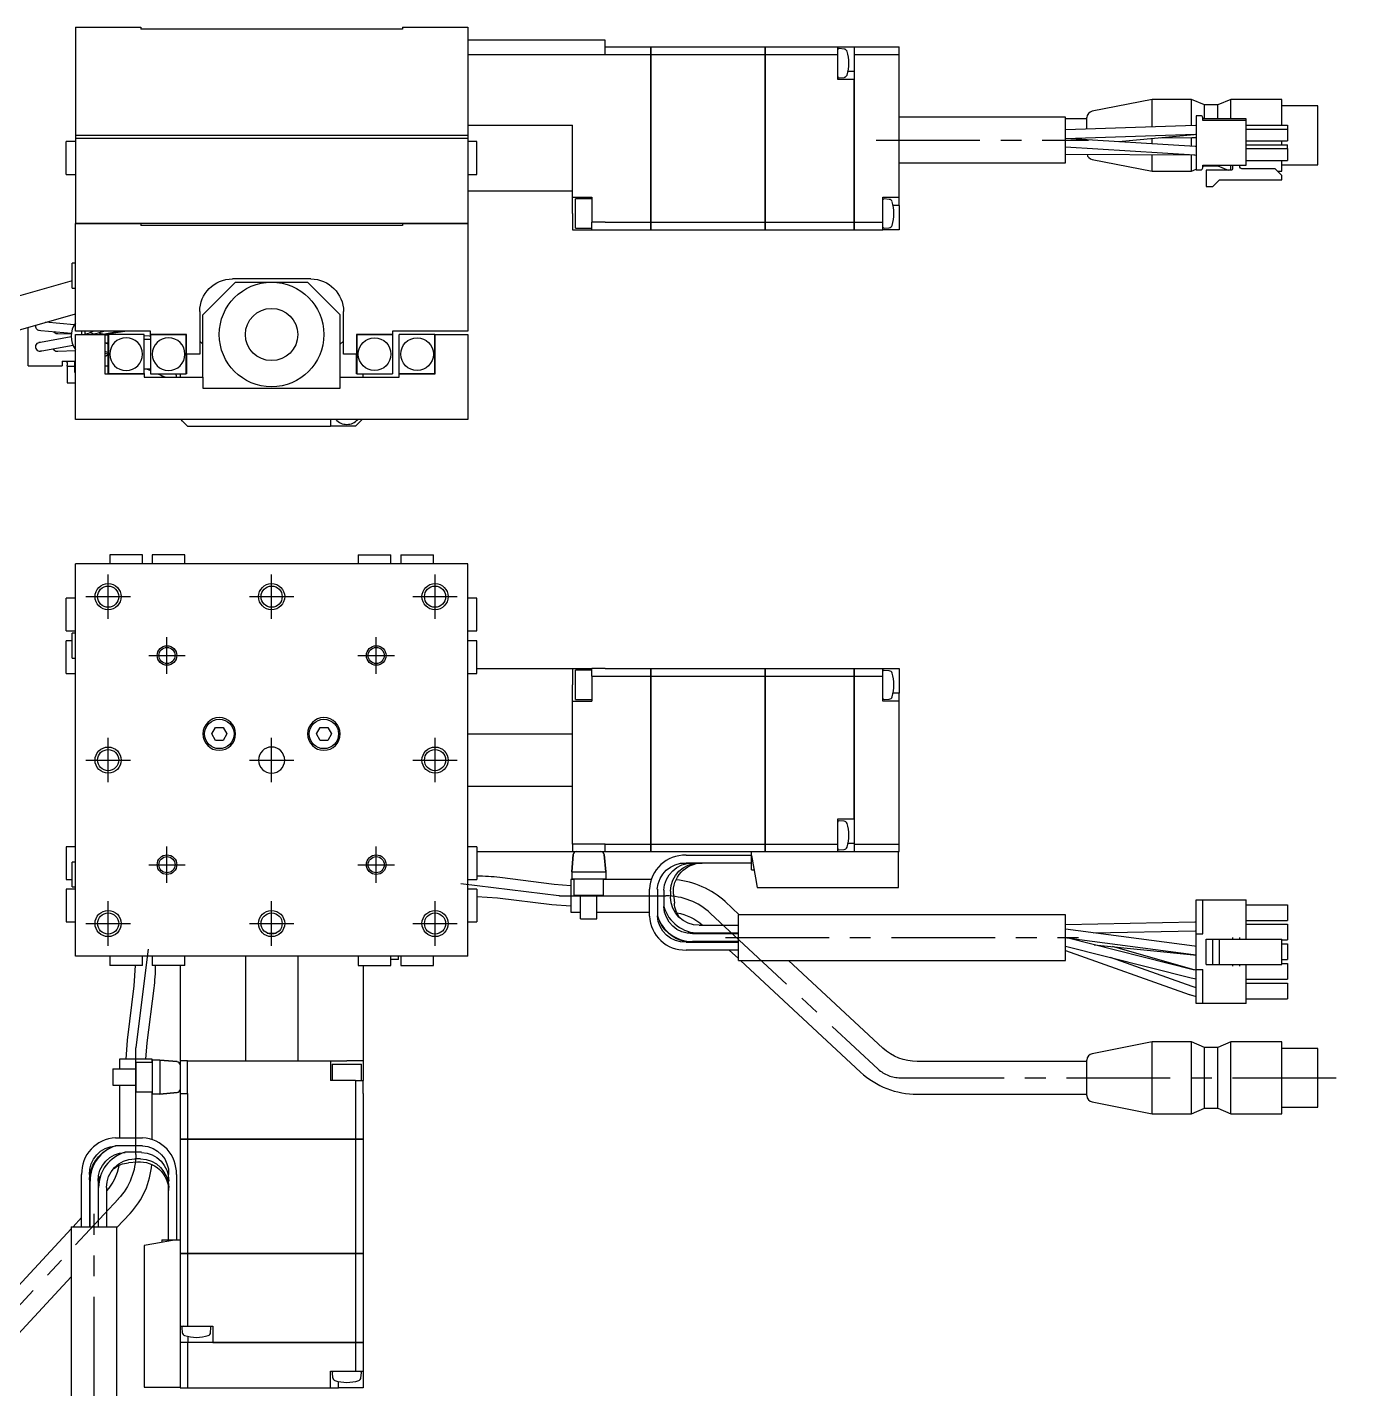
# Model space of a CAD drawing. Extents: x -4 to 604, y -8 to 363.
# Drawn here: x 97.4 to 300.2, y 154.5 to 362.8 of the extents above; entities that cross this region are included whole.
import ezdxf

# ---------------------------------------------------------------- set-up
doc = ezdxf.new("R2010")
doc.units = 0
doc.header["$LTSCALE"] = 0.5
doc.linetypes.add('CENTER', pattern=[50.8, 31.75, -6.35, 6.35, -6.35])
for name, color, linetype in [('MSM_CENTER', 1, 'CENTER'), ('MSM_CONTINUOUS', 7, 'CONTINUOUS'), ('MSM_NARROW', 5, 'CONTINUOUS')]:
    doc.layers.add(name, color=color, linetype=linetype)

msp = doc.modelspace()

# ---------------------------------------------------------------- linework, layer by layer
at = {"layer": 'MSM_CENTER'}
for p, q in [((227.26, 345.55), (259.74, 345.55)), ((109.8, 272.31), (109.8, 279.11)), ((134.8, 272.31), (134.8, 279.11)), ((159.8, 272.31), (159.8, 279.11)), ((106.4, 275.71), (113.2, 275.71)), ((131.4, 275.71), (138.2, 275.71)), ((156.4, 275.71), (163.2, 275.71)), ((118.8, 263.91), (118.8, 269.51)), ((150.8, 263.91), (150.8, 269.51)), ((116, 266.71), (121.6, 266.71)), ((148, 266.71), (153.6, 266.71)), ((109.8, 247.31), (109.8, 254.11)), ((134.8, 247.31), (134.8, 254.11)), ((159.8, 247.31), (159.8, 254.11)), ((106.4, 250.71), (113.2, 250.71)), ((131.4, 250.71), (138.2, 250.71)), ((156.4, 250.71), (163.2, 250.71)), ((118.8, 231.91), (118.8, 237.51)), ((150.8, 231.91), (150.8, 237.51)), ((116, 234.71), (121.6, 234.71)), ((148, 234.71), (153.6, 234.71)), ((163.73, 231.85), (178.74, 229.98)), ((109.8, 222.31), (109.8, 229.11)), ((134.8, 222.31), (134.8, 229.11)), ((159.8, 222.31), (159.8, 229.11)), ((179.36, 229.94), (195.12, 229.94)), ((201.93, 227.26), (227.56, 203.44)), ((106.4, 225.71), (113.2, 225.71)), ((131.4, 225.71), (138.2, 225.71)), ((156.4, 225.71), (163.2, 225.71)), ((204.2, 223.56), (258.2, 223.56)), ((230.97, 202.11), (300.16, 202.11)), ((107.65, 127.31), (107.65, 181.31))]:
    msp.add_line(p, q, dxfattribs=at)
at = {"layer": 'MSM_CENTER', "extrusion": (0, 0, -1)}
for p, q in [((114.07, 206.77), (115.95, 221.79)), ((114.03, 190.39), (114.03, 206.15)), ((87.54, 157.95), (111.36, 183.58))]:
    msp.add_line(p, q, dxfattribs=at)
at = {"layer": 'MSM_CENTER'}
for centre, radius, start, end in [((179.36, 234.94), 5, 262.8675, 270), ((195.12, 219.94), 10, 47.1016, 90), ((230.97, 207.11), 5, 227.1016, 270)]:
    msp.add_arc(centre, radius, start, end, dxfattribs=at)
at = {"layer": 'MSM_CENTER', "extrusion": (0, 0, -1)}
for centre, radius, start, end in [((-119.03, 206.15), 5, 360, 7.1325), ((-104.03, 190.39), 10, 180, 222.8984)]:
    msp.add_arc(centre, radius, start, end, dxfattribs=at)
at = {"layer": 'MSM_CONTINUOUS'}
for p, q in [((104.8, 362.81), (104.8, 346.31)), ((104.8, 362.81), (114.8, 362.81)), ((114.8, 362.81), (114.8, 362.51)), ((154.8, 362.51), (114.8, 362.51)), ((154.8, 362.81), (154.8, 362.51)), ((154.8, 362.81), (164.8, 362.81)), ((164.8, 362.81), (164.8, 346.31)), ((185.8, 360.81), (164.8, 360.81)), ((185.8, 358.66), (185.8, 360.81)), ((164.8, 358.66), (185.8, 358.66)), ((185.8, 359.81), (192.79, 359.81)), ((185.8, 358.66), (185.8, 358.66)), ((185.8, 358.66), (192.79, 358.66)), ((192.79, 358.66), (192.79, 359.81)), ((192.8, 359.8), (192.79, 359.8)), ((192.79, 332.97), (192.79, 358.66)), ((192.8, 358.65), (192.79, 358.65)), ((192.8, 359.81), (210.29, 359.81)), ((192.8, 359.81), (192.8, 358.66)), ((192.8, 358.66), (210.29, 358.66)), ((192.8, 358.66), (192.8, 332.97)), ((210.29, 358.66), (210.29, 359.81)), ((210.3, 359.8), (210.29, 359.8)), ((210.29, 332.97), (210.29, 358.66)), ((210.3, 358.65), (210.29, 358.65)), ((210.3, 359.81), (221.4, 359.81)), ((210.3, 359.81), (210.3, 358.66)), ((210.3, 358.66), (210.3, 332.97)), ((210.3, 358.66), (221.4, 358.66)), ((221.4, 358.66), (221.4, 359.81)), ((221.4, 359.81), (223.9, 359.81)), ((221.4, 354.81), (221.4, 358.66)), ((222.39, 359.48), (221.62, 359.55)), ((223.91, 359.81), (230.8, 359.81)), ((223.91, 359.81), (223.91, 358.66)), ((223.91, 358.66), (230.8, 358.66)), ((223.91, 358.66), (223.91, 332.97)), ((230.8, 358.66), (230.8, 359.81)), ((230.8, 336.81), (230.8, 358.66)), ((223.9, 354.81), (221.4, 354.81)), ((221.62, 355.08), (222.39, 355.15)), ((223.9, 356.06), (222.97, 356.06)), ((223.9, 332.97), (223.9, 354.81)), ((269.5, 351.78), (260.31, 349.97)), ((269.5, 347.55), (269.5, 351.78)), ((275.5, 351.78), (269.5, 351.78)), ((275.5, 347.74), (275.5, 351.78)), ((277.5, 350.93), (275.5, 351.78)), ((277.5, 348.82), (277.5, 350.93)), ((279.5, 350.93), (277.5, 350.93)), ((281.5, 351.78), (279.5, 350.93)), ((279.5, 348.82), (279.5, 350.93)), ((281.5, 348.82), (281.5, 351.78)), ((289.3, 351.78), (281.5, 351.78)), ((289.3, 347.84), (289.3, 351.78)), ((294.8, 350.78), (289.3, 350.78)), ((294.8, 341.78), (294.8, 350.78)), ((164.8, 347.81), (180.8, 347.81)), ((180.8, 336.81), (180.8, 347.81)), ((256.2, 349.05), (230.8, 349.05)), ((256.2, 345.55), (256.2, 349.05)), ((259.5, 348.78), (256.2, 348.78)), ((259.5, 347.22), (259.5, 348.99)), ((276.92, 349.28), (276.2, 349.28)), ((276.2, 349.28), (276.2, 341)), ((277.22, 348.57), (277.22, 348.98)), ((283.85, 348.82), (277.22, 348.82)), ((283.85, 348.57), (277.22, 348.57)), ((283.85, 348.67), (283.85, 348.82)), ((283.85, 348.57), (283.85, 348.67)), ((283.85, 341.71), (283.85, 348.57)), ((283.85, 347.84), (290.2, 347.84)), ((290.2, 347.84), (290.2, 347.24)), ((104.8, 346.31), (164.8, 346.31)), ((104.8, 346.31), (104.8, 345.81)), ((164.8, 345.81), (104.8, 345.81)), ((104.8, 345.81), (104.8, 332.81)), ((164.8, 346.31), (164.8, 345.81)), ((164.8, 345.81), (164.8, 332.81)), ((276.09, 347.76), (256.2, 347.11)), ((256.22, 345.81), (276.13, 346.46)), ((276.08, 344.57), (256.22, 345.81)), ((264.35, 345.31), (275.92, 346.43)), ((269.5, 344.98), (269.5, 345.81)), ((270.68, 345.92), (275.53, 345.96)), ((275.5, 344.61), (275.5, 345.96)), ((275.53, 345.96), (276.2, 345.96)), ((275.92, 346.43), (276.2, 346.45)), ((276.2, 347.76), (276.09, 347.76)), ((276.13, 346.46), (276.2, 346.46)), ((283.85, 347.24), (290.2, 347.24)), ((290.2, 347.24), (290.2, 345.44)), ((103.4, 342.81), (103.4, 345.31)), ((104.8, 345.31), (103.4, 345.31)), ((166.2, 345.31), (164.8, 345.31)), ((166.2, 342.81), (166.2, 345.31)), ((256.2, 342.05), (256.2, 345.55)), ((256.2, 344.51), (276, 343.27)), ((276.08, 344.58), (275.42, 344.61)), ((276.2, 344.58), (276.08, 344.58)), ((276.2, 344.57), (276.08, 344.57)), ((283.85, 345.44), (290.2, 345.44)), ((283.85, 344.84), (290.2, 344.84)), ((283.85, 344.24), (290.2, 344.24)), ((289.3, 344.84), (289.3, 345.44)), ((290.2, 344.24), (290.2, 344.84)), ((290.2, 344.24), (290.2, 342.44)), ((103.4, 340.31), (103.4, 342.81)), ((166.2, 340.31), (166.2, 342.81)), ((230.8, 342.05), (256.2, 342.05)), ((256.2, 343.42), (275.87, 343.27)), ((260.31, 342.59), (269.5, 340.78)), ((269.5, 340.78), (269.5, 343.31)), ((275.5, 340.78), (275.5, 343.31)), ((275.87, 343.27), (276.2, 343.26)), ((276, 343.27), (276.2, 343.26)), ((277.22, 341.71), (283.85, 341.71)), ((277.22, 341.3), (277.22, 341.71)), ((277.22, 341.51), (277.5, 341.63)), ((277.5, 341.63), (277.5, 341.71)), ((277.5, 341.63), (279.5, 341.63)), ((279.5, 341.63), (279.5, 341.71)), ((279.5, 341.63), (281.08, 340.96)), ((281.5, 340.96), (281.5, 341.71)), ((281.75, 341.71), (281.75, 341.46)), ((282.9, 341.46), (282.9, 341.71)), ((283.85, 342.44), (290.2, 342.44)), ((289.3, 340.78), (289.3, 342.44)), ((289.3, 341.78), (294.8, 341.78)), ((103.4, 340.31), (104.8, 340.31)), ((164.8, 340.31), (166.2, 340.31)), ((269.5, 340.78), (275.5, 340.78)), ((275.5, 340.78), (276.2, 341.08)), ((276.2, 341), (276.92, 341)), ((277.75, 340.96), (277.75, 338.43)), ((281.6, 340.96), (277.75, 340.96)), ((281.75, 341.46), (281.75, 341.11)), ((282.9, 341.43), (282.9, 341.46)), ((288.31, 341.15), (283.18, 341.15)), ((289.31, 340.15), (288.31, 341.15)), ((288.68, 340.78), (289.3, 340.78)), ((289.31, 339.45), (289.31, 340.15)), ((164.8, 337.81), (180.8, 337.81)), ((277.75, 338.43), (278.75, 338.43)), ((278.75, 338.43), (279.77, 339.45)), ((279.77, 339.45), (289.31, 339.45)), ((180.8, 336.81), (183.8, 336.81)), ((180.8, 334.31), (180.8, 336.81)), ((181.3, 332.06), (181.3, 336.56)), ((183.8, 336.56), (181.3, 336.56)), ((183.8, 336.81), (183.8, 332.97)), ((228.3, 332.97), (228.3, 336.81)), ((228.3, 336.81), (230.8, 336.81)), ((229.28, 336.48), (228.51, 336.55)), ((230.8, 335.56), (229.86, 335.56)), ((230.8, 335.56), (230.8, 336.81)), ((230.8, 335.56), (230.8, 331.81)), ((180.8, 334.31), (180.8, 331.81)), ((104.8, 332.81), (114.8, 332.81)), ((104.8, 316.31), (104.8, 332.81)), ((114.8, 332.81), (104.8, 332.81)), ((114.8, 332.81), (114.8, 332.51)), ((154.8, 332.81), (114.8, 332.81)), ((154.8, 332.51), (114.8, 332.51)), ((154.8, 332.81), (154.8, 332.51)), ((154.8, 332.81), (164.8, 332.81)), ((164.8, 332.81), (154.8, 332.81)), ((164.8, 332.81), (164.8, 316.31)), ((180.8, 331.81), (183.8, 331.81)), ((181.3, 332.06), (183.8, 332.06)), ((185.8, 332.97), (183.8, 332.97)), ((183.8, 331.81), (183.8, 332.97)), ((183.8, 331.81), (185.8, 331.81)), ((185.8, 332.97), (192.79, 332.97)), ((185.8, 331.81), (192.79, 331.81)), ((192.79, 331.81), (192.79, 332.97)), ((192.8, 332.97), (192.79, 332.97)), ((192.8, 331.82), (192.79, 331.82)), ((192.8, 332.97), (210.29, 332.97)), ((192.8, 332.97), (192.8, 331.81)), ((192.8, 331.81), (210.29, 331.81)), ((210.29, 331.81), (210.29, 332.97)), ((210.3, 332.97), (210.29, 332.97)), ((210.3, 331.82), (210.29, 331.82)), ((210.3, 332.97), (223.9, 332.97)), ((210.3, 332.97), (210.3, 331.81)), ((210.3, 331.81), (223.9, 331.81)), ((223.9, 331.81), (223.9, 332.97)), ((223.91, 332.97), (228.3, 332.97)), ((223.91, 332.97), (223.91, 331.81)), ((223.91, 331.81), (228.3, 331.81)), ((228.3, 331.81), (228.3, 332.97)), ((230.8, 331.81), (228.3, 331.81)), ((228.51, 332.08), (229.28, 332.15)), ((104.3, 322.91), (104.3, 326.71)), ((104.8, 326.71), (104.3, 326.71)), ((104.3, 324.04), (88.22, 319.46)), ((104.3, 322.91), (104.8, 322.91)), ((129.3, 323.81), (124.3, 318.81)), ((140.8, 324.31), (128.8, 324.31)), ((129.3, 323.81), (134.8, 323.81)), ((134.8, 323.81), (140.3, 323.81)), ((145.3, 318.81), (140.3, 323.81)), ((89.59, 314.65), (104.8, 318.98)), ((123.8, 319.31), (123.8, 312.81)), ((124.3, 309.31), (124.3, 318.81)), ((145.3, 309.31), (145.3, 318.81)), ((145.8, 312.81), (145.8, 319.31)), ((97.55, 311), (97.55, 316.92)), ((104.61, 317.28), (100.22, 317.68)), ((99.43, 314.6), (99.21, 314.57)), ((99.27, 316.46), (99.48, 316.44)), ((104.15, 315.44), (99.43, 314.6)), ((99.48, 316.44), (104.18, 316.01)), ((101.98, 315.96), (102.13, 315.96)), ((102.13, 315.96), (104.17, 315.9)), ((116.3, 316.31), (104.8, 316.31)), ((104.8, 315.81), (109.3, 315.81)), ((104.8, 302.81), (104.8, 315.81)), ((105.8, 315.81), (105.8, 316.31)), ((106.3, 315.81), (106.3, 316.31)), ((106.59, 315.91), (107.53, 316.31)), ((107.84, 315.89), (109.15, 316.31)), ((109.06, 315.87), (111.36, 316.31)), ((112.71, 316.31), (109.25, 315.81)), ((109.3, 315.81), (109.3, 309.81)), ((109.8, 315.72), (109.3, 315.73)), ((109.8, 314.35), (109.3, 314.56)), ((109.38, 314.53), (109.8, 314.52)), ((109.8, 309.81), (109.8, 315.81)), ((109.8, 315.81), (109.85, 315.81)), ((109.85, 315.81), (109.85, 309.86)), ((115.3, 315.81), (109.85, 315.81)), ((115.3, 309.86), (115.3, 315.81)), ((116.3, 315.58), (115.3, 315.6)), ((116.3, 315.06), (115.3, 315.06)), ((116.07, 315.59), (116.3, 315.62)), ((116.3, 315.81), (116.3, 316.31)), ((116.3, 315.76), (116.3, 315.81)), ((121.8, 315.81), (116.3, 315.81)), ((116.3, 315.76), (116.3, 309.81)), ((121.75, 315.76), (116.3, 315.76)), ((121.75, 315.76), (121.8, 315.81)), ((121.75, 309.81), (121.75, 315.76)), ((121.8, 312.81), (121.8, 315.81)), ((124.3, 314.31), (123.8, 314.81)), ((145.8, 314.81), (145.3, 314.31)), ((147.8, 315.81), (147.8, 312.81)), ((153.3, 315.81), (147.8, 315.81)), ((147.85, 315.76), (147.8, 315.81)), ((147.85, 315.76), (147.85, 309.81)), ((153.3, 315.76), (147.85, 315.76)), ((153.3, 316.31), (153.3, 315.81)), ((164.8, 316.31), (153.3, 316.31)), ((153.3, 315.81), (153.3, 315.76)), ((153.3, 315.76), (153.3, 309.81)), ((154.3, 309.86), (154.3, 315.81)), ((159.75, 315.81), (154.3, 315.81)), ((159.75, 309.86), (159.75, 315.81)), ((159.75, 315.81), (159.8, 315.81)), ((159.8, 309.81), (159.8, 315.81)), ((159.8, 315.81), (164.8, 315.81)), ((164.8, 315.81), (164.8, 302.81)), ((99.44, 313.29), (99.66, 313.32)), ((99.66, 313.32), (104.44, 314.17)), ((102.01, 313.26), (102.12, 313.27)), ((102.12, 313.27), (104.8, 313.35)), ((109.3, 313.26), (109.8, 313.05)), ((109.3, 312.95), (109.8, 312.84)), ((121.8, 312.81), (121.8, 309.81)), ((123.8, 312.81), (121.8, 312.81)), ((147.8, 312.81), (145.8, 312.81)), ((147.8, 309.81), (147.8, 312.81)), ((97.55, 311), (102.75, 311)), ((102.75, 311.71), (104.8, 311.71)), ((102.75, 311.71), (102.75, 311)), ((103.55, 311.46), (103.55, 311.11)), ((103.55, 310.96), (103.55, 311.11)), ((103.55, 310.96), (104.66, 310.96)), ((103.55, 310.96), (103.55, 308.43)), ((104.66, 311.71), (104.66, 311.11)), ((104.66, 311.15), (104.8, 311.15)), ((104.66, 311.11), (104.66, 310.96)), ((104.66, 310.96), (104.66, 310.06)), ((109.3, 311), (109.8, 311)), ((115.3, 310.56), (116.3, 310.56)), ((115.65, 310.56), (116.3, 310.29)), ((103.55, 308.43), (104.8, 308.43)), ((104.66, 310.06), (104.8, 310.06)), ((109.3, 309.81), (115.3, 309.81)), ((109.85, 309.86), (109.8, 309.81)), ((109.85, 309.86), (115.3, 309.86)), ((115.3, 309.86), (115.3, 309.81)), ((115.3, 309.81), (115.3, 309.31)), ((115.3, 309.31), (124.3, 309.31)), ((116.3, 309.81), (121.75, 309.81)), ((117.41, 309.81), (118.59, 309.31)), ((118, 309.56), (118, 309.31)), ((120.8, 309.81), (120.8, 309.31)), ((121.8, 309.81), (121.75, 309.81)), ((124.3, 309.31), (124.3, 307.61)), ((145.3, 309.31), (154.3, 309.31)), ((145.3, 307.61), (145.3, 309.31)), ((147.85, 309.81), (147.8, 309.81)), ((147.85, 309.81), (153.3, 309.81)), ((148.8, 309.31), (148.8, 309.81)), ((154.3, 309.86), (159.75, 309.86)), ((154.3, 309.81), (154.3, 309.86)), ((154.3, 309.81), (159.8, 309.81)), ((154.3, 309.31), (154.3, 309.81)), ((159.75, 309.86), (159.8, 309.81)), ((124.3, 307.61), (145.3, 307.61)), ((164.8, 302.81), (104.8, 302.81)), ((143.8, 302.81), (143.8, 301.81)), ((121.96, 301.81), (143.8, 301.81)), ((121.96, 301.81), (121.96, 301.81)), ((147.65, 301.81), (143.8, 301.81)), ((115.05, 282.11), (110.05, 282.11)), ((110.05, 282.11), (110.05, 280.71)), ((115.05, 280.71), (115.05, 282.11)), ((121.55, 282.11), (116.55, 282.11)), ((116.55, 282.11), (116.55, 280.71)), ((121.55, 280.71), (121.55, 282.11)), ((148.05, 282.11), (153.05, 282.11)), ((148.05, 282.11), (148.05, 280.71)), ((153.05, 280.71), (153.05, 282.11)), ((154.55, 282.11), (159.55, 282.11)), ((154.55, 282.11), (154.55, 280.71)), ((159.55, 280.71), (159.55, 282.11)), ((104.8, 220.71), (104.8, 280.71)), ((164.8, 280.71), (104.8, 280.71)), ((164.8, 220.71), (164.8, 280.71)), ((103.4, 270.46), (103.4, 275.46)), ((104.8, 275.46), (103.4, 275.46)), ((166.2, 275.46), (164.8, 275.46)), ((166.2, 270.46), (166.2, 275.46)), ((103.4, 270.46), (104.8, 270.46)), ((103.4, 263.96), (103.4, 268.96)), ((104.3, 268.96), (103.4, 268.96)), ((104.3, 266.31), (104.3, 270.11)), ((104.8, 270.11), (104.3, 270.11)), ((164.8, 270.46), (166.2, 270.46)), ((166.2, 268.96), (164.8, 268.96)), ((166.2, 263.96), (166.2, 268.96)), ((104.3, 266.31), (104.8, 266.31)), ((166.2, 264.71), (180.8, 264.71)), ((180.8, 264.71), (183.8, 264.71)), ((180.8, 264.71), (180.8, 262.21)), ((185.8, 264.71), (183.8, 264.71)), ((183.8, 263.55), (183.8, 264.71)), ((185.8, 264.71), (192.79, 264.71)), ((192.79, 263.55), (192.79, 264.71)), ((192.8, 264.7), (192.79, 264.7)), ((192.8, 264.71), (210.29, 264.71)), ((192.8, 264.71), (192.8, 263.55)), ((210.29, 263.55), (210.29, 264.71)), ((210.3, 264.7), (210.29, 264.7)), ((210.3, 264.71), (223.9, 264.71)), ((210.3, 264.71), (210.3, 263.55)), ((223.9, 263.55), (223.9, 264.71)), ((223.91, 264.71), (228.3, 264.71)), ((223.91, 264.71), (223.91, 263.55)), ((228.3, 263.55), (228.3, 264.71)), ((228.3, 264.71), (230.8, 264.71)), ((230.8, 264.71), (230.8, 260.96)), ((103.4, 263.96), (104.8, 263.96)), ((164.8, 263.96), (166.2, 263.96)), ((181.3, 259.96), (181.3, 264.46)), ((183.8, 264.46), (181.3, 264.46)), ((183.8, 263.55), (183.8, 259.71)), ((183.8, 263.55), (185.8, 263.55)), ((185.8, 263.55), (192.79, 263.55)), ((192.79, 237.86), (192.79, 263.55)), ((192.8, 263.55), (192.79, 263.55)), ((192.8, 263.55), (210.29, 263.55)), ((192.8, 263.55), (192.8, 237.86)), ((210.29, 237.86), (210.29, 263.55)), ((210.3, 263.55), (210.29, 263.55)), ((210.3, 263.55), (210.3, 237.86)), ((210.3, 263.55), (223.9, 263.55)), ((223.9, 241.71), (223.9, 263.55)), ((223.91, 263.55), (228.3, 263.55)), ((223.91, 263.55), (223.91, 237.86)), ((228.3, 259.71), (228.3, 263.55)), ((229.28, 264.37), (228.51, 264.44)), ((180.8, 259.71), (180.8, 262.21)), ((230.8, 260.96), (229.86, 260.96)), ((230.8, 259.71), (230.8, 260.96)), ((180.8, 237.86), (180.8, 259.71)), ((180.8, 259.71), (183.8, 259.71)), ((181.3, 259.96), (183.8, 259.96)), ((230.8, 259.71), (228.3, 259.71)), ((228.51, 259.98), (229.28, 260.04)), ((230.8, 237.86), (230.8, 259.71)), ((125.65, 254.71), (126.22, 255.71)), ((126.22, 253.71), (125.65, 254.71)), ((126.22, 255.71), (127.38, 255.71)), ((127.38, 255.71), (127.96, 254.71)), ((127.96, 254.71), (127.38, 253.71)), ((141.65, 254.71), (142.22, 255.71)), ((142.22, 253.71), (141.65, 254.71)), ((142.22, 255.71), (143.38, 255.71)), ((143.38, 255.71), (143.96, 254.71)), ((143.96, 254.71), (143.38, 253.71)), ((164.8, 254.71), (180.8, 254.71)), ((127.38, 253.71), (126.22, 253.71)), ((143.38, 253.71), (142.22, 253.71)), ((164.8, 246.71), (180.8, 246.71)), ((221.4, 237.86), (221.4, 241.71)), ((221.4, 241.71), (223.9, 241.71)), ((222.39, 241.37), (221.62, 241.44)), ((103.4, 237.46), (103.4, 232.46)), ((104.8, 237.46), (103.4, 237.46)), ((166.2, 237.46), (164.8, 237.46)), ((166.2, 237.46), (166.2, 232.46)), ((185.8, 237.86), (180.8, 237.86)), ((180.8, 237.86), (180.8, 236.71)), ((185.8, 237.86), (192.79, 237.86)), ((185.8, 237.86), (185.8, 237.86)), ((185.8, 236.71), (185.8, 237.86)), ((192.79, 236.71), (192.79, 237.86)), ((192.8, 237.86), (192.79, 237.86)), ((192.8, 237.86), (210.29, 237.86)), ((192.8, 237.86), (192.8, 236.71)), ((210.29, 236.71), (210.29, 237.86)), ((210.3, 237.86), (210.29, 237.86)), ((210.3, 237.86), (221.4, 237.86)), ((210.3, 237.86), (210.3, 236.71)), ((221.4, 236.71), (221.4, 237.86)), ((223.9, 237.96), (222.97, 237.96)), ((223.91, 237.86), (230.8, 237.86)), ((223.91, 237.86), (223.91, 236.71)), ((230.8, 236.71), (230.8, 237.86)), ((166.2, 236.71), (180.8, 236.71)), ((180.7, 233.61), (180.93, 236.25)), ((180.93, 236.25), (180.7, 233.61)), ((180.8, 236.71), (185.8, 236.71)), ((185.67, 236.25), (185.9, 233.61)), ((185.9, 233.61), (185.67, 236.25)), ((185.8, 236.71), (192.79, 236.71)), ((192.8, 236.72), (192.79, 236.72)), ((192.8, 236.71), (210.29, 236.71)), ((198.2, 236.16), (208.2, 236.16)), ((208.2, 236.11), (208.2, 236.71)), ((208.2, 236.11), (208.8, 232.69)), ((208.2, 233.91), (208.2, 236.11)), ((210.3, 236.72), (210.29, 236.72)), ((210.29, 236.71), (210.3, 236.71)), ((210.3, 236.71), (221.4, 236.71)), ((221.4, 236.71), (223.91, 236.71)), ((221.62, 236.98), (222.39, 237.04)), ((223.9, 236.71), (223.9, 236.72)), ((223.91, 236.71), (230.8, 236.71)), ((230.7, 232.69), (230.7, 236.71)), ((104.3, 231.31), (104.3, 235.11)), ((104.8, 235.11), (104.3, 235.11)), ((180.7, 233.61), (185.9, 233.61)), ((180.7, 233.61), (180.7, 232.51)), ((185.9, 233.61), (185.9, 232.51)), ((208.2, 234.96), (198.2, 234.96)), ((200.68, 234.96), (200.44, 234.95)), ((208.2, 233.91), (208.59, 233.91)), ((103.4, 232.46), (104.3, 232.46)), ((104.3, 231.31), (104.8, 231.31)), ((164.8, 232.46), (166.2, 232.46)), ((178.03, 231.69), (169.71, 232.73)), ((178.03, 231.69), (178.02, 231.69)), ((180.55, 231.5), (178.03, 231.69)), ((180.55, 232.44), (180.55, 227.44)), ((181.05, 232.44), (180.55, 232.44)), ((185.9, 232.51), (180.7, 232.51)), ((181.05, 232.51), (181.05, 230.01)), ((185.55, 230.01), (185.55, 232.51)), ((192.87, 232.44), (185.55, 232.44)), ((208.8, 232.69), (209.07, 231.21)), ((209.07, 231.21), (230.7, 231.21)), ((230.7, 231.21), (230.7, 232.69)), ((103.4, 230.96), (103.4, 225.96)), ((104.8, 230.96), (103.4, 230.96)), ((166.2, 230.96), (164.8, 230.96)), ((166.2, 230.96), (166.2, 225.96)), ((166.2, 229.86), (169.33, 229.65)), ((169.33, 229.65), (177.64, 228.61)), ((183.3, 230.01), (181.05, 230.01)), ((182.05, 229.63), (182.05, 230.01)), ((182.05, 226.44), (182.05, 229.63)), ((185.55, 230.01), (183.3, 230.01)), ((184.55, 229.63), (184.55, 230.01)), ((184.55, 226.44), (184.55, 229.63)), ((192.6, 226.86), (192.6, 230.96)), ((193.8, 230.96), (193.8, 226.86)), ((194.8, 230.8), (194.8, 228.32)), ((195.8, 230.65), (195.8, 229.77)), ((196.28, 230.19), (196.4, 228.81)), ((276.2, 229.31), (276.92, 229.31)), ((276.2, 224.12), (276.2, 229.31)), ((276.92, 229.31), (277.22, 229.31)), ((277.22, 224.12), (277.22, 229.31)), ((277.22, 229.31), (283.85, 229.31)), ((283.85, 223.32), (283.85, 229.31)), ((177.64, 228.61), (180.55, 228.4)), ((180.55, 227.44), (182.05, 227.44)), ((184.55, 227.44), (192.6, 227.44)), ((206.32, 227.06), (204.16, 229.07)), ((206.2, 220.06), (206.2, 227.06)), ((256.2, 227.06), (206.2, 227.06)), ((256.2, 220.06), (256.2, 227.06)), ((283.85, 228.59), (290.2, 228.59)), ((290.2, 228.59), (290.2, 226.19)), ((103.4, 225.96), (104.8, 225.96)), ((164.8, 225.96), (166.2, 225.96)), ((182.05, 226.44), (184.55, 226.44)), ((193.81, 226.86), (193.8, 226.9)), ((200.2, 225.46), (206.2, 225.46)), ((276.03, 225.9), (256.2, 225.51)), ((276.2, 225.91), (276.03, 225.9)), ((276.09, 225.91), (276.03, 225.9)), ((276.2, 225.91), (276.09, 225.91)), ((283.85, 226.19), (290.2, 226.19)), ((283.85, 225.59), (290.2, 225.59)), ((290.2, 225.59), (290.2, 223.19)), ((134.11, 224.21), (135.49, 224.21)), ((198.2, 222.86), (206.2, 222.86)), ((198.49, 224.31), (198.46, 224.32)), ((198.46, 224.32), (198.49, 224.31)), ((199.2, 224.26), (198.49, 224.31)), ((198.49, 224.31), (199.7, 224.16)), ((206.2, 224.26), (199.2, 224.26)), ((199.2, 224.16), (206.2, 224.16)), ((206.2, 222.96), (199.2, 222.96)), ((275.96, 222.24), (256.2, 224.86)), ((256.42, 223.52), (256.2, 223.56)), ((256.42, 223.52), (275.79, 220.96)), ((275.76, 218.64), (256.42, 223.52)), ((260.5, 224.29), (276.05, 224.6)), ((276.05, 224.6), (276.2, 224.61)), ((276.2, 224.12), (276.92, 224.12)), ((276.2, 218.66), (276.2, 224.12)), ((276.92, 224.12), (277.22, 224.12)), ((277.75, 219.46), (277.75, 223.32)), ((277.75, 223.32), (278.75, 223.32)), ((278.75, 223.32), (279.77, 223.32)), ((278.75, 219.46), (278.75, 223.32)), ((279.77, 219.46), (279.77, 223.32)), ((279.77, 223.32), (289.31, 223.32)), ((281.75, 223.57), (281.75, 223.32)), ((282.9, 223.32), (282.9, 223.57)), ((289.31, 219.46), (289.31, 223.32)), ((289.31, 223.19), (290.2, 223.19)), ((206.2, 221.66), (198.2, 221.66)), ((204.79, 221.66), (206.2, 220.34)), ((256.2, 222.24), (275.44, 217.38)), ((256.2, 221.57), (275.16, 214.84)), ((260.62, 222.46), (275.79, 220.94)), ((275.71, 218.67), (263.39, 222.19)), ((275.79, 220.96), (276.2, 220.92)), ((275.79, 220.94), (276.2, 220.92)), ((276.2, 222.22), (275.96, 222.24)), ((289.31, 222.59), (290.2, 222.59)), ((290.2, 222.59), (290.2, 220.19)), ((164.8, 220.71), (104.8, 220.71)), ((110.05, 220.71), (110.05, 219.31)), ((115.05, 219.31), (110.05, 219.31)), ((113.95, 219.31), (113.75, 216.18)), ((115.05, 219.31), (115.05, 220.71)), ((116.55, 220.71), (116.55, 219.31)), ((121.55, 219.31), (116.55, 219.31)), ((120.8, 219.31), (120.8, 204.71)), ((121.55, 219.31), (121.55, 220.71)), ((130.8, 220.71), (130.8, 204.71)), ((138.8, 220.71), (138.8, 204.71)), ((148.05, 220.71), (148.05, 219.31)), ((148.05, 219.31), (153.05, 219.31)), ((148.8, 219.31), (148.8, 204.71)), ((153.05, 219.31), (153.05, 220.71)), ((154.2, 220.21), (153.05, 220.21)), ((154.2, 220.21), (154.2, 220.71)), ((154.55, 220.71), (154.55, 219.31)), ((154.55, 219.31), (159.55, 219.31)), ((159.55, 219.31), (159.55, 220.71)), ((206.2, 220.06), (256.2, 220.06)), ((206.51, 220.06), (224.89, 202.98)), ((228.3, 206.64), (213.86, 220.06)), ((275.6, 216.06), (263.13, 220.49)), ((277.75, 219.46), (278.75, 219.46)), ((278.75, 219.46), (279.77, 219.46)), ((279.77, 219.46), (289.31, 219.46)), ((281.75, 219.46), (281.75, 219.21)), ((282.9, 219.21), (282.9, 219.46)), ((283.85, 213.46), (283.85, 219.46)), ((289.31, 220.19), (290.2, 220.19)), ((289.31, 219.59), (290.2, 219.59)), ((290.2, 219.59), (290.2, 217.19)), ((275.44, 217.38), (276.21, 217.24)), ((276.2, 218.56), (275.71, 218.67)), ((276.2, 218.55), (275.76, 218.64)), ((276.2, 218.66), (276.92, 218.66)), ((276.2, 213.46), (276.2, 218.66)), ((276.92, 218.66), (277.22, 218.66)), ((277.22, 213.46), (277.22, 218.66)), ((283.85, 217.19), (290.2, 217.19)), ((113.75, 216.18), (112.71, 207.87)), ((115.78, 207.48), (116.83, 215.8)), ((275.16, 214.84), (276.2, 214.57)), ((275.16, 214.84), (275.17, 214.83)), ((275.17, 214.83), (276.21, 214.57)), ((276.2, 215.89), (275.6, 216.06)), ((275.61, 216.06), (275.6, 216.06)), ((283.85, 216.59), (290.2, 216.59)), ((290.2, 216.59), (290.2, 214.19)), ((276.92, 213.46), (276.2, 213.46)), ((277.22, 213.46), (276.92, 213.46)), ((283.85, 213.46), (277.22, 213.46)), ((283.85, 214.19), (290.2, 214.19)), ((112.71, 207.87), (112.49, 204.96)), ((115.59, 204.96), (115.78, 207.48)), ((115.78, 207.48), (115.79, 207.49)), ((269.5, 207.61), (260.31, 205.8)), ((269.5, 196.61), (269.5, 207.61)), ((275.5, 207.61), (269.5, 207.61)), ((275.5, 196.61), (275.5, 207.61)), ((277.5, 206.76), (275.5, 207.61)), ((277.5, 197.46), (277.5, 206.76)), ((279.5, 206.76), (277.5, 206.76)), ((281.5, 207.61), (279.5, 206.76)), ((279.5, 197.46), (279.5, 206.76)), ((281.5, 196.61), (281.5, 207.61)), ((289.3, 207.61), (281.5, 207.61)), ((289.3, 196.61), (289.3, 207.61)), ((294.8, 206.61), (289.3, 206.61)), ((294.8, 197.61), (294.8, 206.61)), ((116.53, 204.96), (111.53, 204.96)), ((111.53, 204.96), (111.53, 203.46)), ((114.1, 202.21), (114.1, 204.46)), ((116.6, 204.46), (114.1, 204.46)), ((116.53, 204.46), (116.53, 204.96)), ((116.6, 199.61), (116.6, 204.81)), ((117.7, 204.81), (116.6, 204.81)), ((117.7, 204.81), (117.7, 199.61)), ((117.7, 204.81), (120.35, 204.58)), ((120.35, 204.58), (117.7, 204.81)), ((120.8, 204.71), (120.8, 199.71)), ((121.96, 204.71), (120.8, 204.71)), ((121.96, 199.71), (121.96, 204.71)), ((121.96, 204.71), (143.8, 204.71)), ((143.8, 204.71), (143.8, 201.71)), ((143.8, 204.71), (146.3, 204.71)), ((144.05, 204.21), (148.55, 204.21)), ((144.05, 204.21), (144.05, 201.71)), ((148.8, 204.71), (146.3, 204.71)), ((148.55, 201.71), (148.55, 204.21)), ((148.8, 204.71), (148.8, 201.71)), ((259.5, 204.61), (233.54, 204.61)), ((259.5, 199.4), (259.5, 204.82)), ((110.53, 203.46), (113.73, 203.46)), ((110.53, 203.46), (110.53, 200.96)), ((113.73, 203.46), (114.1, 203.46)), ((114.1, 199.96), (114.1, 202.21)), ((110.53, 200.96), (113.73, 200.96)), ((111.53, 200.96), (111.53, 192.91)), ((113.73, 200.96), (114.1, 200.96)), ((114.1, 199.96), (116.6, 199.96)), ((116.53, 192.64), (116.53, 199.96)), ((147.65, 201.71), (143.8, 201.71)), ((147.65, 201.71), (147.65, 199.71)), ((147.65, 201.71), (148.8, 201.71)), ((148.8, 199.71), (148.8, 201.71)), ((117.7, 199.61), (116.6, 199.61)), ((120.35, 199.84), (117.7, 199.61)), ((117.7, 199.61), (120.35, 199.84)), ((120.8, 199.71), (120.8, 192.72)), ((120.8, 199.71), (121.96, 199.71)), ((121.96, 199.71), (121.96, 192.72)), ((121.96, 199.71), (121.96, 199.71)), ((147.65, 199.71), (147.65, 192.72)), ((148.8, 199.71), (148.8, 192.72)), ((233.54, 199.61), (259.5, 199.61)), ((260.31, 198.41), (269.5, 196.61)), ((269.5, 196.61), (275.5, 196.61)), ((275.5, 196.61), (277.5, 197.46)), ((277.5, 197.46), (279.5, 197.46)), ((279.5, 197.46), (281.5, 196.61)), ((281.5, 196.61), (289.3, 196.61)), ((289.3, 197.61), (294.8, 197.61)), ((110.95, 192.91), (115.05, 192.91)), ((115.05, 191.71), (110.95, 191.71)), ((110.96, 191.7), (110.99, 191.71)), ((120.8, 192.72), (121.96, 192.72)), ((120.8, 192.71), (120.8, 175.22)), ((121.96, 192.71), (120.8, 192.71)), ((120.81, 192.71), (120.81, 192.72)), ((121.95, 192.71), (121.95, 192.72)), ((121.96, 192.72), (147.65, 192.72)), ((121.96, 192.71), (121.96, 175.22)), ((147.65, 192.71), (121.96, 192.71)), ((147.64, 192.71), (147.64, 192.72)), ((147.65, 192.72), (148.8, 192.72)), ((147.65, 192.71), (147.65, 175.22)), ((148.8, 192.71), (147.65, 192.71)), ((148.79, 192.71), (148.79, 192.72)), ((148.8, 192.71), (148.8, 175.22)), ((114.89, 190.71), (112.41, 190.71)), ((114.74, 189.71), (113.86, 189.71)), ((114.29, 189.23), (112.9, 189.11)), ((105.75, 179.31), (105.75, 187.31)), ((106.95, 187.31), (106.95, 179.31)), ((107.05, 179.31), (107.05, 186.31)), ((108.4, 187.02), (108.25, 185.81)), ((108.25, 186.31), (108.25, 179.31)), ((108.35, 186.31), (108.41, 187.02)), ((108.35, 179.31), (108.35, 186.31)), ((108.41, 187.05), (108.4, 187.02)), ((108.41, 187.02), (108.41, 187.05)), ((119.05, 177.31), (119.05, 187.31)), ((120.25, 187.31), (120.25, 177.31)), ((109.55, 185.31), (109.55, 179.31)), ((119.05, 184.83), (119.05, 185.06)), ((111.15, 179.19), (113.16, 181.35)), ((104.15, 179.31), (111.15, 179.31)), ((104.15, 179.31), (104.15, 129.31)), ((105.75, 180.72), (104.44, 179.31)), ((111.15, 129.31), (111.15, 179.31)), ((104.15, 179), (87.07, 160.62)), ((120.2, 177.31), (116.79, 176.71)), ((118, 177.31), (118, 176.92)), ((118, 177.31), (120.2, 177.31)), ((120.2, 177.31), (120.8, 177.31)), ((116.79, 176.71), (115.3, 176.44)), ((115.3, 176.44), (115.3, 154.81)), ((120.8, 175.22), (121.96, 175.22)), ((120.8, 175.22), (120.8, 175.21)), ((120.8, 175.21), (120.8, 164.11)), ((121.96, 175.21), (120.8, 175.21)), ((120.81, 175.21), (120.81, 175.22)), ((121.95, 175.21), (121.95, 175.22)), ((121.96, 175.22), (147.65, 175.22)), ((121.96, 175.21), (121.96, 164.11)), ((147.65, 175.21), (121.96, 175.21)), ((147.64, 175.21), (147.64, 175.22)), ((147.65, 175.22), (148.8, 175.22)), ((147.65, 175.21), (147.65, 161.61)), ((148.8, 175.21), (147.65, 175.21)), ((148.79, 175.21), (148.79, 175.22)), ((148.8, 175.21), (148.8, 161.61)), ((90.73, 157.21), (104.15, 171.65)), ((120.8, 164.11), (121.96, 164.11)), ((120.8, 164.11), (120.8, 161.6)), ((121.07, 163.89), (121.14, 163.12)), ((121.96, 164.11), (125.8, 164.11)), ((122.05, 161.61), (122.05, 162.54)), ((125.47, 163.12), (125.53, 163.89)), ((125.8, 164.11), (125.8, 161.61)), ((120.8, 161.61), (120.81, 161.61)), ((120.8, 161.6), (120.8, 154.71)), ((121.96, 161.6), (120.8, 161.6)), ((121.96, 161.6), (121.96, 154.71)), ((147.65, 161.6), (121.96, 161.6)), ((125.8, 161.61), (147.65, 161.61)), ((147.65, 161.61), (148.8, 161.61)), ((147.65, 161.6), (147.65, 157.21)), ((148.8, 161.6), (147.65, 161.6)), ((148.8, 161.6), (148.8, 157.21)), ((143.8, 154.71), (143.8, 157.21)), ((143.8, 157.21), (147.65, 157.21)), ((144.07, 157), (144.14, 156.23)), ((147.65, 157.21), (148.8, 157.21)), ((148.47, 156.23), (148.53, 157)), ((148.8, 157.21), (148.8, 154.71)), ((115.3, 154.81), (116.79, 154.81)), ((116.79, 154.81), (120.8, 154.81)), ((120.8, 154.71), (121.96, 154.71)), ((121.96, 154.71), (143.8, 154.71)), ((143.8, 154.71), (145.05, 154.71)), ((145.05, 154.71), (145.05, 155.65)), ((148.8, 154.71), (145.05, 154.71))]:
    msp.add_line(p, q, dxfattribs=at)
for centre, radius in [((134.8, 315.81), 8), ((134.8, 315.81), 4), ((150.55, 312.81), 2.5), ((157.05, 312.81), 2.5), ((109.8, 275.71), 1.62), ((134.8, 275.71), 1.62), ((159.8, 275.71), 1.62), ((118.8, 266.71), 1.23), ((150.8, 266.71), 1.23), ((126.8, 254.71), 2.25), ((142.8, 254.71), 2.25), ((109.8, 250.71), 1.62), ((159.8, 250.71), 1.62), ((118.8, 234.71), 1.23), ((150.8, 234.71), 1.23), ((109.8, 225.71), 1.62), ((134.8, 225.71), 1.62), ((159.8, 225.71), 1.62)]:
    msp.add_circle(centre, radius, dxfattribs=at)
at = {"layer": 'MSM_CONTINUOUS', "extrusion": (0, 0, -1)}
for centre, radius in [((-112.55, 312.81), 2.5), ((-119.05, 312.81), 2.5), ((-126.8, 254.71), 2.5), ((-142.8, 254.71), 2.5), ((-134.8, 250.71), 2)]:
    msp.add_circle(centre, radius, dxfattribs=at)
at = {"layer": 'MSM_CONTINUOUS'}
for centre, radius, start, end in [((221.6, 359.35), 0.2, 85, 180), ((222.34, 358.98), 0.5, 17.6292, 85), ((217.1, 357.31), 6, 342.3708, 17.6292), ((221.6, 355.28), 0.2, 180, 275), ((222.34, 355.65), 0.5, 275, 342.3708), ((260.5, 348.99), 1, 101.1187, 180), ((276.92, 348.98), 0.3, 360, 90), ((260.5, 343.57), 1, 190.2037, 258.8813), ((276.92, 341.3), 0.3, 270, 360), ((228.49, 336.35), 0.2, 85, 161.8051), ((229.23, 335.98), 0.5, 17.6292, 85), ((223.99, 334.31), 6, 342.3708, 17.6292), ((228.49, 332.28), 0.2, 198.1949, 275), ((229.23, 332.65), 0.5, 275, 342.3708), ((99.32, 317.11), 0.653, 168.5128, 265.4045), ((107.65, 315.55), 3.5, 144.5168, 215.4832), ((99.32, 313.92), 0.65, 99.2209, 280.7751), ((102, 316.62), 0.657, 213.1583, 268.3025), ((107.65, 315.55), 3.5, 8.8136, 11.7675), ((101.99, 313.92), 0.655, 206.0209, 271.9795), ((107.65, 315.55), 3.5, 298.1271, 307.9), ((119.65, 309.51), 0.6, 0, 30), ((119.65, 309.51), 0.6, 340.5288, 0), ((146.3, 304.31), 2.25, 221.8103, 318.1897), ((134.8, 315.81), 19, 312.5369, 316.8264), ((228.49, 264.24), 0.2, 85, 161.8051), ((229.23, 263.87), 0.5, 17.6292, 85), ((223.99, 262.21), 6, 342.3708, 17.6292), ((229.23, 260.54), 0.5, 275, 342.3708), ((228.49, 260.18), 0.2, 198.1949, 275), ((221.6, 241.24), 0.2, 85, 180), ((222.34, 240.87), 0.5, 17.6292, 85), ((217.1, 239.21), 6, 342.3708, 17.6292), ((181.43, 236.21), 0.5, 90, 175), ((185.17, 236.21), 0.5, 5, 90), ((198.01, 230.75), 5.41, 87.9657, 177.8137), ((221.6, 237.18), 0.2, 180, 275), ((222.34, 237.54), 0.5, 275, 342.3708), ((166.02, 202.8), 30.16, 82.9759, 89.6584), ((195.55, 219.75), 12.68, 47.2718, 85.0215), ((200.17, 229.84), 5.59, 195.9654, 270.2921), ((198, 227.06), 5.41, 182.1273, 272.0933), ((199.13, 228.53), 5.57, 197.3809, 270.7723), ((86.9, 219.49), 30.16, 352.9759, 359.6584), ((120.3, 204.08), 0.5, 0, 85), ((260.5, 204.82), 1, 101.1187, 180), ((233.52, 212.32), 12.72, 227.3105, 270.1252), ((120.3, 200.34), 0.5, 275, 0), ((260.5, 199.4), 1, 180, 258.8813), ((111.15, 187.5), 5.41, 92.1273, 182.0933), ((112.62, 186.38), 5.57, 107.3809, 180.7723), ((114.84, 187.5), 5.41, 357.9657, 87.8137), ((113.94, 185.34), 5.59, 105.9654, 180.2921), ((103.85, 189.95), 12.68, 317.2718, 355.0215), ((121.27, 163.91), 0.2, 90, 185), ((121.64, 163.17), 0.5, 185, 252.3708), ((123.3, 168.41), 6, 252.3708, 287.6292), ((124.97, 163.17), 0.5, 287.6292, 355), ((125.33, 163.91), 0.2, 355, 90), ((144.27, 157.02), 0.2, 108.1949, 185), ((144.64, 156.28), 0.5, 185, 252.3708), ((147.97, 156.28), 0.5, 287.6292, 355), ((148.33, 157.02), 0.2, 355, 71.8051), ((146.3, 161.52), 6, 252.3708, 287.6292)]:
    msp.add_arc(centre, radius, start, end, dxfattribs=at)
at = {"layer": 'MSM_CONTINUOUS', "extrusion": (0, 0, -1)}
for centre, radius, start, end in [((-281.6, 341.11), 0.15, 180, 270), ((-283.18, 341.43), 0.28, 270, 0), ((-128.8, 319.31), 5, 0, 90), ((-140.8, 319.31), 5, 90, 180), ((-106.35, 316.46), 0.6, 336.4435, 345.5225), ((-106.35, 316.46), 0.6, 246.9836, 274.7802), ((-107.65, 316.46), 0.6, 252.212, 328.1917), ((-108.95, 316.46), 0.6, 259.1542, 322.4513), ((-103.3, 311.46), 0.25, 90, 180), ((-134.8, 315.81), 19, 312.5369, 316.8264), ((-198.01, 230.75), 4.22, 2.8542, 92.5704), ((-199.09, 230.67), 4.29, 1.642, 91.5567), ((-200.16, 230.6), 4.36, 0.5892, 90.5857), ((-200.65, 230.57), 4.39, 355.0821, 90.1308), ((-200.16, 229.81), 4.36, 269.4314, 359.3937), ((-199.09, 228.44), 4.29, 268.4892, 358.3121), ((-200.75, 229.19), 4.37, 322.9581, 354.9542), ((-195.57, 219.77), 7.66, 99.2428, 132.0535), ((-198.02, 227.07), 4.22, 267.5064, 357.069), ((-199.1, 228.3), 5.45, 271.1091, 336.0046), ((-233.51, 212.32), 7.71, 269.779, 312.5682), ((-111.17, 187.49), 4.22, 357.5064, 87.069), ((-114.84, 187.5), 4.22, 92.8542, 182.5704), ((-112.4, 186.41), 5.45, 1.1091, 66.0046), ((-112.54, 186.42), 4.29, 358.4892, 88.3121), ((-113.91, 185.35), 4.36, 359.4314, 89.3937), ((-114.7, 185.35), 4.36, 90.5892, 180.5857), ((-114.77, 186.42), 4.29, 91.642, 181.5567), ((-103.86, 189.94), 7.66, 189.2428, 222.0535), ((-113.29, 184.75), 4.37, 52.9581, 84.9542), ((-114.66, 184.86), 4.39, 85.0821, 180.1308)]:
    msp.add_arc(centre, radius, start, end, dxfattribs=at)
at = {"layer": 'MSM_NARROW'}
for centre, radius in [((109.8, 275.71), 2), ((134.8, 275.71), 2), ((159.8, 275.71), 2), ((118.8, 266.71), 1.5), ((150.8, 266.71), 1.5), ((109.8, 250.71), 2), ((159.8, 250.71), 2), ((118.8, 234.71), 1.5), ((150.8, 234.71), 1.5), ((109.8, 225.71), 2), ((134.8, 225.71), 2), ((159.8, 225.71), 2)]:
    msp.add_circle(centre, radius, dxfattribs=at)

doc.saveas('drawing.dxf')
